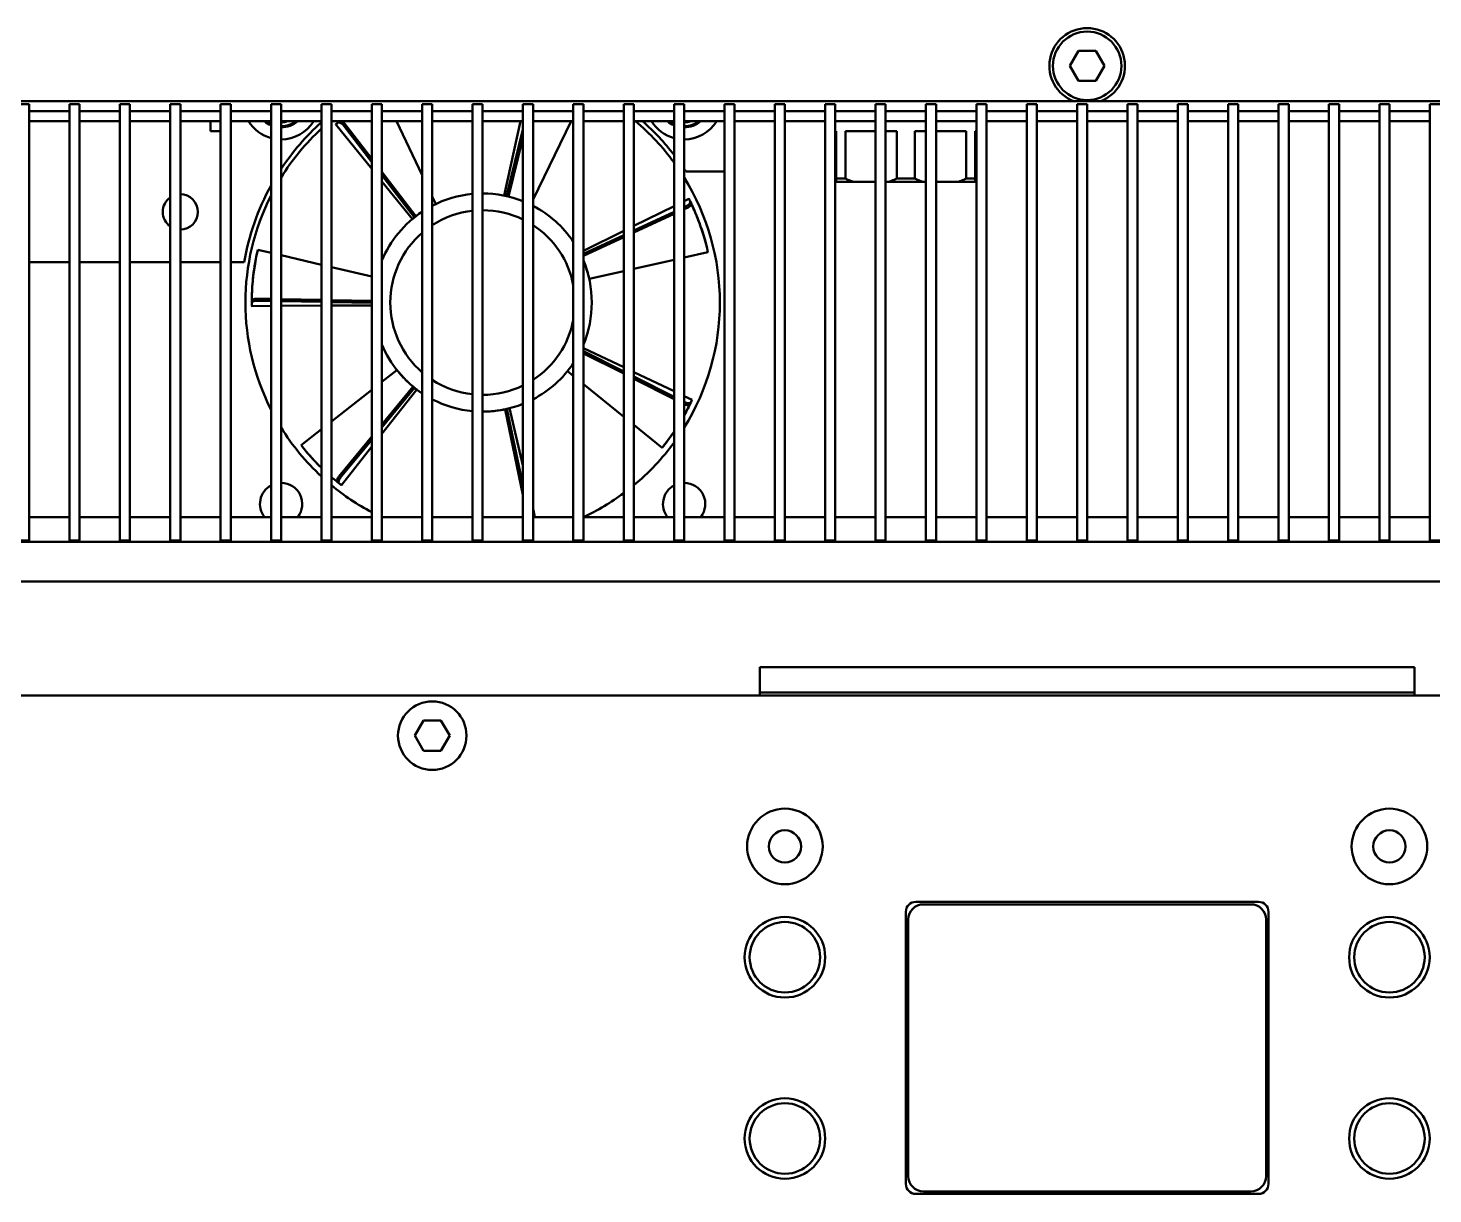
# Model space of a CAD drawing. Header units: millimetres. Extents: x 100 to 5488, y 100 to 4218.
# Drawn here: x 1976.5 to 2115.9, y 2111.2 to 2227 of the extents above; entities that cross this region are included whole.
import ezdxf

# ---------------------------------------------------------------- set-up
doc = ezdxf.new("R2010")
doc.units = ezdxf.units.MM
doc.header["$LTSCALE"] = 20
doc.layers.add('Visible (ANSI)', color=7, linetype='Continuous', lineweight=50)

msp = doc.modelspace()

# ---------------------------------------------------------------- linework, layer by layer
at = {"layer": 'Visible (ANSI)'}
for p, q in [((2080.747, 2224.741), (2079.881, 2223.241)), ((2080.747, 2224.741), (2082.479, 2224.741)), ((2083.345, 2223.241), (2082.479, 2224.741)), ((2079.881, 2223.241), (2080.747, 2221.741)), ((2082.479, 2221.741), (2083.345, 2223.241)), ((2082.479, 2221.741), (2080.747, 2221.741)), ((1917.959, 2219.741), (2080.266, 2219.741)), ((2080.28, 2219.741), (2082.946, 2219.741)), ((2082.959, 2219.741), (2245.266, 2219.741)), ((1975.613, 2219.441), (1976.613, 2219.441)), ((1976.613, 2219.441), (1976.613, 2219.206)), ((1976.613, 2181.713), (1976.613, 2219.206)), ((1976.613, 2218.741), (1980.613, 2218.741)), ((1980.613, 2219.206), (1980.613, 2219.441)), ((1980.613, 2219.441), (1981.613, 2219.441)), ((1980.613, 2219.206), (1980.613, 2181.713)), ((1981.613, 2219.441), (1981.613, 2219.206)), ((1981.613, 2181.713), (1981.613, 2219.206)), ((1981.613, 2218.741), (1985.613, 2218.741)), ((1985.613, 2219.206), (1985.613, 2219.441)), ((1985.613, 2219.441), (1986.613, 2219.441)), ((1985.613, 2219.206), (1985.613, 2181.713)), ((1986.613, 2219.441), (1986.613, 2219.206)), ((1986.613, 2181.713), (1986.613, 2219.206)), ((1986.613, 2218.741), (1990.613, 2218.741)), ((1990.613, 2219.206), (1990.613, 2219.441)), ((1990.613, 2219.441), (1991.613, 2219.441)), ((1990.613, 2219.206), (1990.613, 2181.713)), ((1991.613, 2219.441), (1991.613, 2219.206)), ((1991.613, 2181.713), (1991.613, 2219.206)), ((1991.613, 2218.741), (1995.613, 2218.741)), ((1995.613, 2219.206), (1995.613, 2219.441)), ((1995.613, 2219.441), (1996.613, 2219.441)), ((1995.613, 2219.206), (1995.613, 2181.713)), ((1996.613, 2219.441), (1996.613, 2219.206)), ((1996.613, 2181.713), (1996.613, 2219.206)), ((1996.613, 2218.741), (2000.613, 2218.741)), ((2000.613, 2219.206), (2000.613, 2219.441)), ((2000.613, 2219.441), (2001.613, 2219.441)), ((2000.613, 2219.206), (2000.613, 2181.713)), ((2001.613, 2219.441), (2001.613, 2219.206)), ((2001.613, 2181.713), (2001.613, 2219.206)), ((2001.613, 2218.741), (2005.613, 2218.741)), ((2005.613, 2219.206), (2005.613, 2219.441)), ((2005.613, 2219.441), (2006.613, 2219.441)), ((2005.613, 2219.206), (2005.613, 2181.713)), ((2006.613, 2219.441), (2006.613, 2219.206)), ((2006.613, 2181.713), (2006.613, 2219.206)), ((2006.613, 2218.741), (2010.613, 2218.741)), ((2010.613, 2219.206), (2010.613, 2219.441)), ((2010.613, 2219.441), (2011.613, 2219.441)), ((2010.613, 2219.206), (2010.613, 2181.713)), ((2011.613, 2219.441), (2011.613, 2219.206)), ((2011.613, 2181.713), (2011.613, 2219.206)), ((2011.613, 2218.741), (2015.613, 2218.741)), ((2015.613, 2219.206), (2015.613, 2219.441)), ((2015.613, 2219.441), (2016.613, 2219.441)), ((2015.613, 2219.206), (2015.613, 2181.713)), ((2016.613, 2219.441), (2016.613, 2219.206)), ((2016.613, 2181.713), (2016.613, 2219.206)), ((2016.613, 2218.741), (2020.613, 2218.741)), ((2020.613, 2219.206), (2020.613, 2219.441)), ((2020.613, 2219.441), (2021.613, 2219.441)), ((2020.613, 2219.206), (2020.613, 2181.713)), ((2021.613, 2219.441), (2021.613, 2219.206)), ((2021.613, 2181.713), (2021.613, 2219.206)), ((2021.613, 2218.741), (2025.613, 2218.741)), ((2025.613, 2219.206), (2025.613, 2219.441)), ((2025.613, 2219.441), (2026.613, 2219.441)), ((2025.613, 2219.206), (2025.613, 2181.713)), ((2026.613, 2219.441), (2026.613, 2219.206)), ((2026.613, 2181.713), (2026.613, 2219.206)), ((2026.613, 2218.741), (2030.613, 2218.741)), ((2030.613, 2219.206), (2030.613, 2219.441)), ((2030.613, 2219.441), (2031.613, 2219.441)), ((2030.613, 2219.206), (2030.613, 2181.713)), ((2031.613, 2219.441), (2031.613, 2219.206)), ((2031.613, 2181.713), (2031.613, 2219.206)), ((2031.613, 2218.741), (2035.613, 2218.741)), ((2035.613, 2219.206), (2035.613, 2219.441)), ((2035.613, 2219.441), (2036.613, 2219.441)), ((2035.613, 2219.206), (2035.613, 2181.713)), ((2036.613, 2219.441), (2036.613, 2219.206)), ((2036.613, 2181.713), (2036.613, 2219.206)), ((2036.613, 2218.741), (2040.613, 2218.741)), ((2040.613, 2219.206), (2040.613, 2219.441)), ((2040.613, 2219.441), (2041.613, 2219.441)), ((2040.613, 2219.206), (2040.613, 2181.713)), ((2041.613, 2219.441), (2041.613, 2219.206)), ((2041.613, 2181.713), (2041.613, 2219.206)), ((2041.613, 2218.741), (2045.613, 2218.741)), ((2045.613, 2219.206), (2045.613, 2219.441)), ((2045.613, 2219.441), (2046.613, 2219.441)), ((2045.613, 2219.206), (2045.613, 2181.713)), ((2046.613, 2219.441), (2046.613, 2219.206)), ((2046.613, 2181.713), (2046.613, 2219.206)), ((2046.613, 2218.741), (2050.613, 2218.741)), ((2050.613, 2219.206), (2050.613, 2219.441)), ((2050.613, 2219.441), (2051.613, 2219.441)), ((2050.613, 2219.206), (2050.613, 2181.713)), ((2051.613, 2219.441), (2051.613, 2219.206)), ((2051.613, 2181.713), (2051.613, 2219.206)), ((2051.613, 2218.741), (2055.613, 2218.741)), ((2055.613, 2219.206), (2055.613, 2219.441)), ((2055.613, 2219.441), (2056.613, 2219.441)), ((2055.613, 2219.206), (2055.613, 2181.713)), ((2056.613, 2219.441), (2056.613, 2219.206)), ((2056.613, 2181.713), (2056.613, 2219.206)), ((2056.613, 2218.741), (2060.613, 2218.741)), ((2060.613, 2219.206), (2060.613, 2219.441)), ((2060.613, 2219.441), (2061.613, 2219.441)), ((2060.613, 2219.206), (2060.613, 2181.713)), ((2061.613, 2219.441), (2061.613, 2219.206)), ((2061.613, 2181.713), (2061.613, 2219.206)), ((2061.613, 2218.741), (2065.613, 2218.741)), ((2065.613, 2219.206), (2065.613, 2219.441)), ((2065.613, 2219.441), (2066.613, 2219.441)), ((2065.613, 2219.206), (2065.613, 2181.713)), ((2066.613, 2219.441), (2066.613, 2219.206)), ((2066.613, 2181.713), (2066.613, 2219.206)), ((2066.613, 2218.741), (2070.613, 2218.741)), ((2070.613, 2219.206), (2070.613, 2219.441)), ((2070.613, 2219.441), (2071.613, 2219.441)), ((2070.613, 2219.206), (2070.613, 2181.713)), ((2071.613, 2219.441), (2071.613, 2219.206)), ((2071.613, 2181.713), (2071.613, 2219.206)), ((2071.613, 2218.741), (2075.613, 2218.741)), ((2075.613, 2219.206), (2075.613, 2219.441)), ((2075.613, 2219.441), (2076.613, 2219.441)), ((2075.613, 2219.206), (2075.613, 2181.713)), ((2076.613, 2219.441), (2076.613, 2219.206)), ((2076.613, 2181.713), (2076.613, 2219.206)), ((2076.613, 2218.741), (2080.613, 2218.741)), ((2080.613, 2219.206), (2080.613, 2219.441)), ((2080.613, 2219.441), (2081.613, 2219.441)), ((2080.613, 2219.206), (2080.613, 2181.713)), ((2081.613, 2219.441), (2081.613, 2219.206)), ((2081.613, 2181.713), (2081.613, 2219.206)), ((2081.613, 2218.741), (2085.613, 2218.741)), ((2085.613, 2219.206), (2085.613, 2219.441)), ((2085.613, 2219.441), (2086.613, 2219.441)), ((2085.613, 2219.206), (2085.613, 2181.713)), ((2086.613, 2219.441), (2086.613, 2219.206)), ((2086.613, 2181.713), (2086.613, 2219.206)), ((2086.613, 2218.741), (2090.613, 2218.741)), ((2090.613, 2219.206), (2090.613, 2219.441)), ((2090.613, 2219.441), (2091.613, 2219.441)), ((2090.613, 2219.206), (2090.613, 2181.713)), ((2091.613, 2219.441), (2091.613, 2219.206)), ((2091.613, 2181.713), (2091.613, 2219.206)), ((2091.613, 2218.741), (2095.613, 2218.741)), ((2095.613, 2219.206), (2095.613, 2219.441)), ((2095.613, 2219.441), (2096.613, 2219.441)), ((2095.613, 2219.206), (2095.613, 2181.713)), ((2096.613, 2219.441), (2096.613, 2219.206)), ((2096.613, 2181.713), (2096.613, 2219.206)), ((2096.613, 2218.741), (2100.613, 2218.741)), ((2100.613, 2219.206), (2100.613, 2219.441)), ((2100.613, 2219.441), (2101.613, 2219.441)), ((2100.613, 2219.206), (2100.613, 2181.713)), ((2101.613, 2219.441), (2101.613, 2219.206)), ((2101.613, 2181.713), (2101.613, 2219.206)), ((2101.613, 2218.741), (2105.613, 2218.741)), ((2105.613, 2219.206), (2105.613, 2219.441)), ((2105.613, 2219.441), (2106.613, 2219.441)), ((2105.613, 2219.206), (2105.613, 2181.713)), ((2106.613, 2219.441), (2106.613, 2219.206)), ((2106.613, 2181.713), (2106.613, 2219.206)), ((2106.613, 2218.741), (2110.613, 2218.741)), ((2110.613, 2219.206), (2110.613, 2219.441)), ((2110.613, 2219.441), (2111.613, 2219.441)), ((2110.613, 2219.206), (2110.613, 2181.713)), ((2111.613, 2219.441), (2111.613, 2219.206)), ((2111.613, 2181.713), (2111.613, 2219.206)), ((2111.613, 2218.741), (2115.613, 2218.741)), ((2115.613, 2219.206), (2115.613, 2219.441)), ((2115.613, 2219.441), (2116.613, 2219.441)), ((2115.613, 2219.206), (2115.613, 2181.713)), ((1980.613, 2217.741), (1976.613, 2217.741)), ((1985.613, 2217.741), (1981.613, 2217.741)), ((1990.613, 2217.741), (1986.613, 2217.741)), ((1995.613, 2217.741), (1991.613, 2217.741)), ((1994.613, 2217.741), (1994.613, 2217.241)), ((1994.613, 2216.741), (1994.613, 2217.241)), ((2000.613, 2217.741), (1996.613, 2217.741)), ((2005.613, 2217.741), (2001.613, 2217.741)), ((2010.613, 2217.741), (2006.613, 2217.741)), ((2010.613, 2213.011), (2007.04, 2217.429)), ((2007.412, 2217.727), (2007.263, 2217.61)), ((2007.767, 2217.369), (2010.613, 2213.678)), ((2010.613, 2214.004), (2007.923, 2217.491)), ((2015.613, 2217.741), (2011.613, 2217.741)), ((2013.07, 2217.741), (2015.613, 2212.383)), ((2020.613, 2217.741), (2016.613, 2217.741)), ((2025.613, 2217.741), (2021.613, 2217.741)), ((2023.742, 2210.363), (2025.369, 2217.741)), ((2025.613, 2216.911), (2023.996, 2210.309)), ((2030.613, 2217.741), (2026.613, 2217.741)), ((2030.396, 2217.741), (2026.613, 2209.987)), ((2035.613, 2217.741), (2031.613, 2217.741)), ((2040.613, 2217.741), (2036.613, 2217.741)), ((2045.613, 2217.741), (2041.613, 2217.741)), ((2050.613, 2217.741), (2046.613, 2217.741)), ((2055.613, 2217.741), (2051.613, 2217.741)), ((2060.613, 2217.741), (2056.613, 2217.741)), ((2065.613, 2217.741), (2061.613, 2217.741)), ((2070.613, 2217.741), (2066.613, 2217.741)), ((2075.613, 2217.741), (2071.613, 2217.741)), ((2080.613, 2217.741), (2076.613, 2217.741)), ((2085.613, 2217.741), (2081.613, 2217.741)), ((2090.613, 2217.741), (2086.613, 2217.741)), ((2095.613, 2217.741), (2091.613, 2217.741)), ((2100.613, 2217.741), (2096.613, 2217.741)), ((2105.613, 2217.741), (2101.613, 2217.741)), ((2110.613, 2217.741), (2106.613, 2217.741)), ((2115.613, 2217.741), (2111.613, 2217.741)), ((1994.613, 2216.741), (1995.613, 2216.741)), ((2024.189, 2210.263), (2025.613, 2216.075)), ((2056.713, 2216.741), (2056.613, 2216.741)), ((2056.713, 2212.041), (2056.713, 2216.741)), ((2057.617, 2216.741), (2057.617, 2212.041)), ((2060.613, 2216.741), (2057.617, 2216.741)), ((2062.708, 2216.741), (2061.613, 2216.741)), ((2062.708, 2212.041), (2062.708, 2216.741)), ((2064.517, 2216.741), (2064.517, 2212.041)), ((2065.613, 2216.741), (2064.517, 2216.741)), ((2069.608, 2216.741), (2066.613, 2216.741)), ((2069.608, 2212.041), (2069.608, 2216.741)), ((2070.513, 2216.741), (2070.513, 2212.041)), ((2070.613, 2216.741), (2070.513, 2216.741)), ((2014.997, 2208.319), (2011.613, 2212.707)), ((2041.787, 2212.741), (2045.613, 2212.741)), ((2011.613, 2212.381), (2014.839, 2208.198)), ((2014.639, 2208.033), (2011.613, 2211.775)), ((2056.713, 2212.041), (2056.713, 2211.741)), ((2057.617, 2212.041), (2056.713, 2212.041)), ((2058.382, 2211.741), (2056.713, 2211.741)), ((2058.382, 2211.741), (2060.613, 2211.741)), ((2061.613, 2211.741), (2061.944, 2211.741)), ((2065.282, 2211.741), (2061.944, 2211.741)), ((2064.517, 2212.041), (2062.708, 2212.041)), ((2065.282, 2211.741), (2065.613, 2211.741)), ((2066.613, 2211.741), (2068.844, 2211.741)), ((2070.513, 2211.741), (2068.844, 2211.741)), ((2070.513, 2212.041), (2069.608, 2212.041)), ((2016.613, 2210.276), (2016.968, 2209.528)), ((2041.613, 2209.798), (2042.09, 2210.032)), ((2036.613, 2207.342), (2040.613, 2209.307)), ((2040.613, 2208.755), (2036.613, 2206.904)), ((2036.613, 2206.684), (2040.613, 2208.536)), ((2041.87, 2209.337), (2041.613, 2209.218)), ((2041.613, 2208.999), (2041.955, 2209.157)), ((2042.298, 2209.604), (2042.217, 2209.775)), ((2014.839, 2208.198), (2014.997, 2208.319)), ((2031.613, 2204.885), (2035.613, 2206.85)), ((2035.613, 2206.441), (2031.613, 2204.589)), ((2031.613, 2204.37), (2035.613, 2206.221)), ((1999.266, 2204.824), (1999.303, 2204.978)), ((1999.303, 2204.978), (2000.613, 2204.671)), ((2001.613, 2204.436), (2005.613, 2203.497)), ((2043.978, 2204.735), (2041.613, 2204.207)), ((2043.944, 2204.89), (2043.978, 2204.735)), ((1976.613, 2203.741), (1980.613, 2203.741)), ((1981.613, 2203.741), (1985.613, 2203.741)), ((1986.613, 2203.741), (1990.613, 2203.741)), ((1991.613, 2203.741), (1995.613, 2203.741)), ((1996.613, 2203.741), (1997.948, 2203.741)), ((2006.613, 2203.262), (2010.613, 2202.323)), ((2040.613, 2203.984), (2036.613, 2203.09)), ((2035.613, 2202.867), (2032.186, 2202.102)), ((1998.696, 2199.864), (1998.695, 2199.674)), ((2000.613, 2199.399), (1998.698, 2199.387)), ((1999.198, 2199.917), (2000.613, 2199.894)), ((2000.613, 2200.093), (1999.2, 2200.116)), ((2005.613, 2200.009), (2001.613, 2200.076)), ((2001.613, 2199.877), (2005.613, 2199.81)), ((2005.613, 2199.431), (2001.613, 2199.406)), ((2010.613, 2199.925), (2006.613, 2199.992)), ((2006.613, 2199.793), (2010.613, 2199.726)), ((2010.613, 2199.463), (2006.613, 2199.437)), ((2031.613, 2195.215), (2035.613, 2193.313)), ((2035.613, 2192.904), (2031.613, 2194.921)), ((2031.613, 2194.698), (2035.613, 2192.681)), ((2011.613, 2191.875), (2013.098, 2193.043)), ((2030.613, 2192.45), (2030.03, 2192.921)), ((2036.613, 2192.837), (2040.613, 2190.934)), ((2040.613, 2190.383), (2036.613, 2192.4)), ((2036.613, 2192.177), (2040.613, 2190.16)), ((2006.613, 2187.942), (2010.613, 2191.088)), ((2014.713, 2191.389), (2011.613, 2187.636)), ((2011.613, 2187.323), (2014.866, 2191.262)), ((2015.071, 2191.103), (2011.613, 2186.713)), ((2014.866, 2191.262), (2014.713, 2191.389)), ((2035.613, 2188.399), (2031.613, 2191.639)), ((2041.613, 2190.459), (2042.397, 2190.086)), ((2024.03, 2189.179), (2023.835, 2189.138)), ((2023.835, 2189.138), (2025.613, 2180.66)), ((2025.613, 2181.63), (2024.03, 2189.179)), ((2024.282, 2189.239), (2025.613, 2183.551)), ((2041.716, 2189.826), (2041.613, 2189.878)), ((2041.613, 2189.656), (2041.628, 2189.648)), ((2042.191, 2189.656), (2042.275, 2189.826)), ((2003.601, 2185.573), (2005.613, 2187.155)), ((2010.613, 2186.425), (2007.336, 2182.459)), ((2039.419, 2185.315), (2036.613, 2187.589)), ((2003.698, 2185.448), (2003.601, 2185.573)), ((2007.49, 2182.333), (2010.613, 2186.113)), ((2010.613, 2185.444), (2007.593, 2181.612)), ((2039.519, 2185.438), (2039.419, 2185.315)), ((1976.613, 2181.713), (1976.613, 2176.137)), ((1980.613, 2176.137), (1980.613, 2181.713)), ((1981.613, 2181.713), (1981.613, 2176.137)), ((1985.613, 2176.137), (1985.613, 2181.713)), ((1986.613, 2181.713), (1986.613, 2176.137)), ((1990.613, 2176.137), (1990.613, 2181.713)), ((1991.613, 2181.713), (1991.613, 2176.137)), ((1995.613, 2176.137), (1995.613, 2181.713)), ((1996.613, 2181.713), (1996.613, 2176.137)), ((2000.613, 2176.137), (2000.613, 2181.713)), ((2001.613, 2181.713), (2001.613, 2176.137)), ((2005.613, 2176.137), (2005.613, 2181.713)), ((2006.613, 2181.713), (2006.613, 2176.137)), ((2007.219, 2181.908), (2007.367, 2181.789)), ((2010.613, 2176.137), (2010.613, 2181.713)), ((2011.613, 2181.713), (2011.613, 2176.137)), ((2015.613, 2176.137), (2015.613, 2181.713)), ((2016.613, 2181.713), (2016.613, 2176.137)), ((2020.613, 2176.137), (2020.613, 2181.713)), ((2021.613, 2181.713), (2021.613, 2176.137)), ((2025.613, 2176.137), (2025.613, 2181.713)), ((2026.613, 2181.713), (2026.613, 2176.137)), ((2030.613, 2176.137), (2030.613, 2181.713)), ((2031.613, 2181.713), (2031.613, 2176.137)), ((2035.613, 2176.137), (2035.613, 2181.713)), ((2036.613, 2181.713), (2036.613, 2176.137)), ((2040.613, 2176.137), (2040.613, 2181.713)), ((2041.613, 2181.713), (2041.613, 2176.137)), ((2045.613, 2176.137), (2045.613, 2181.713)), ((2046.613, 2181.713), (2046.613, 2176.137)), ((2050.613, 2176.137), (2050.613, 2181.713)), ((2051.613, 2181.713), (2051.613, 2176.137)), ((2055.613, 2176.137), (2055.613, 2181.713)), ((2056.613, 2181.713), (2056.613, 2176.137)), ((2060.613, 2176.137), (2060.613, 2181.713)), ((2061.613, 2181.713), (2061.613, 2176.137)), ((2065.613, 2176.137), (2065.613, 2181.713)), ((2066.613, 2181.713), (2066.613, 2176.137)), ((2070.613, 2176.137), (2070.613, 2181.713)), ((2071.613, 2181.713), (2071.613, 2176.137)), ((2075.613, 2176.137), (2075.613, 2181.713)), ((2076.613, 2181.713), (2076.613, 2176.137)), ((2080.613, 2176.137), (2080.613, 2181.713)), ((2081.613, 2181.713), (2081.613, 2176.137)), ((2085.613, 2176.137), (2085.613, 2181.713)), ((2086.613, 2181.713), (2086.613, 2176.137)), ((2090.613, 2176.137), (2090.613, 2181.713)), ((2091.613, 2181.713), (2091.613, 2176.137)), ((2095.613, 2176.137), (2095.613, 2181.713)), ((2096.613, 2181.713), (2096.613, 2176.137)), ((2100.613, 2176.137), (2100.613, 2181.713)), ((2101.613, 2181.713), (2101.613, 2176.137)), ((2105.613, 2176.137), (2105.613, 2181.713)), ((2106.613, 2181.713), (2106.613, 2176.137)), ((2110.613, 2176.137), (2110.613, 2181.713)), ((2111.613, 2181.713), (2111.613, 2176.137)), ((2115.613, 2176.137), (2115.613, 2181.713)), ((2026.613, 2179.275), (2026.809, 2178.435)), ((1980.613, 2178.435), (1976.613, 2178.435)), ((1985.613, 2178.435), (1981.613, 2178.435)), ((1990.613, 2178.435), (1986.613, 2178.435)), ((1995.613, 2178.435), (1991.613, 2178.435)), ((2000.613, 2178.435), (1996.613, 2178.435)), ((2005.613, 2178.435), (2001.613, 2178.435)), ((2010.613, 2178.435), (2006.613, 2178.435)), ((2015.613, 2178.435), (2011.613, 2178.435)), ((2020.613, 2178.435), (2016.613, 2178.435)), ((2025.613, 2178.435), (2021.613, 2178.435)), ((2030.613, 2178.435), (2026.613, 2178.435)), ((2035.613, 2178.435), (2031.613, 2178.435)), ((2040.613, 2178.435), (2036.613, 2178.435)), ((2045.613, 2178.435), (2041.613, 2178.435)), ((2050.613, 2178.435), (2046.613, 2178.435)), ((2055.613, 2178.435), (2051.613, 2178.435)), ((2060.613, 2178.435), (2056.613, 2178.435)), ((2065.613, 2178.435), (2061.613, 2178.435)), ((2070.613, 2178.435), (2066.613, 2178.435)), ((2075.613, 2178.435), (2071.613, 2178.435)), ((2080.613, 2178.435), (2076.613, 2178.435)), ((2085.613, 2178.435), (2081.613, 2178.435)), ((2090.613, 2178.435), (2086.613, 2178.435)), ((2095.613, 2178.435), (2091.613, 2178.435)), ((2100.613, 2178.435), (2096.613, 2178.435)), ((2105.613, 2178.435), (2101.613, 2178.435)), ((2110.613, 2178.435), (2106.613, 2178.435)), ((2115.613, 2178.435), (2111.613, 2178.435)), ((1605.913, 2175.99), (2557.313, 2175.99)), ((1975.613, 2176.131), (1976.613, 2176.131)), ((1976.613, 2176.137), (1976.613, 2176.131)), ((1980.613, 2176.131), (1980.613, 2176.137)), ((1980.613, 2176.131), (1981.613, 2176.131)), ((1981.613, 2176.137), (1981.613, 2176.131)), ((1985.613, 2176.131), (1985.613, 2176.137)), ((1985.613, 2176.131), (1986.613, 2176.131)), ((1986.613, 2176.137), (1986.613, 2176.131)), ((1990.613, 2176.131), (1990.613, 2176.137)), ((1990.613, 2176.131), (1991.613, 2176.131)), ((1991.613, 2176.137), (1991.613, 2176.131)), ((1995.613, 2176.131), (1995.613, 2176.137)), ((1995.613, 2176.131), (1996.613, 2176.131)), ((1996.613, 2176.137), (1996.613, 2176.131)), ((2000.613, 2176.131), (2000.613, 2176.137)), ((2000.613, 2176.131), (2001.613, 2176.131)), ((2001.613, 2176.137), (2001.613, 2176.131)), ((2005.613, 2176.131), (2005.613, 2176.137)), ((2005.613, 2176.131), (2006.613, 2176.131)), ((2006.613, 2176.137), (2006.613, 2176.131)), ((2010.613, 2176.131), (2010.613, 2176.137)), ((2010.613, 2176.131), (2011.613, 2176.131)), ((2011.613, 2176.137), (2011.613, 2176.131)), ((2015.613, 2176.131), (2015.613, 2176.137)), ((2015.613, 2176.131), (2016.613, 2176.131)), ((2016.613, 2176.137), (2016.613, 2176.131)), ((2020.613, 2176.131), (2020.613, 2176.137)), ((2020.613, 2176.131), (2021.613, 2176.131)), ((2021.613, 2176.137), (2021.613, 2176.131)), ((2025.613, 2176.131), (2025.613, 2176.137)), ((2025.613, 2176.131), (2026.613, 2176.131)), ((2026.613, 2176.137), (2026.613, 2176.131)), ((2030.613, 2176.131), (2030.613, 2176.137)), ((2030.613, 2176.131), (2031.613, 2176.131)), ((2031.613, 2176.137), (2031.613, 2176.131)), ((2035.613, 2176.131), (2035.613, 2176.137)), ((2035.613, 2176.131), (2036.613, 2176.131)), ((2036.613, 2176.137), (2036.613, 2176.131)), ((2040.613, 2176.131), (2040.613, 2176.137)), ((2040.613, 2176.131), (2041.613, 2176.131)), ((2041.613, 2176.137), (2041.613, 2176.131)), ((2045.613, 2176.131), (2045.613, 2176.137)), ((2045.613, 2176.131), (2046.613, 2176.131)), ((2046.613, 2176.137), (2046.613, 2176.131)), ((2050.613, 2176.131), (2050.613, 2176.137)), ((2050.613, 2176.131), (2051.613, 2176.131)), ((2051.613, 2176.137), (2051.613, 2176.131)), ((2055.613, 2176.131), (2055.613, 2176.137)), ((2055.613, 2176.131), (2056.613, 2176.131)), ((2056.613, 2176.137), (2056.613, 2176.131)), ((2060.613, 2176.131), (2060.613, 2176.137)), ((2060.613, 2176.131), (2061.613, 2176.131)), ((2061.613, 2176.137), (2061.613, 2176.131)), ((2065.613, 2176.131), (2065.613, 2176.137)), ((2065.613, 2176.131), (2066.613, 2176.131)), ((2066.613, 2176.137), (2066.613, 2176.131)), ((2070.613, 2176.131), (2070.613, 2176.137)), ((2070.613, 2176.131), (2071.613, 2176.131)), ((2071.613, 2176.137), (2071.613, 2176.131)), ((2075.613, 2176.131), (2075.613, 2176.137)), ((2075.613, 2176.131), (2076.613, 2176.131)), ((2076.613, 2176.137), (2076.613, 2176.131)), ((2080.613, 2176.131), (2080.613, 2176.137)), ((2080.613, 2176.131), (2081.613, 2176.131)), ((2081.613, 2176.137), (2081.613, 2176.131)), ((2085.613, 2176.131), (2085.613, 2176.137)), ((2085.613, 2176.131), (2086.613, 2176.131)), ((2086.613, 2176.137), (2086.613, 2176.131)), ((2090.613, 2176.131), (2090.613, 2176.137)), ((2090.613, 2176.131), (2091.613, 2176.131)), ((2091.613, 2176.137), (2091.613, 2176.131)), ((2095.613, 2176.131), (2095.613, 2176.137)), ((2095.613, 2176.131), (2096.613, 2176.131)), ((2096.613, 2176.137), (2096.613, 2176.131)), ((2100.613, 2176.131), (2100.613, 2176.137)), ((2100.613, 2176.131), (2101.613, 2176.131)), ((2101.613, 2176.137), (2101.613, 2176.131)), ((2105.613, 2176.131), (2105.613, 2176.137)), ((2105.613, 2176.131), (2106.613, 2176.131)), ((2106.613, 2176.137), (2106.613, 2176.131)), ((2110.613, 2176.131), (2110.613, 2176.137)), ((2110.613, 2176.131), (2111.613, 2176.131)), ((2111.613, 2176.137), (2111.613, 2176.131)), ((2115.613, 2176.131), (2115.613, 2176.137)), ((2115.613, 2176.131), (2116.613, 2176.131)), ((1605.613, 2172.041), (2557.613, 2172.041)), ((2049.113, 2163.525), (2052.113, 2163.525)), ((2049.113, 2161.025), (2049.113, 2163.525)), ((2052.113, 2163.525), (2111.113, 2163.525)), ((2111.113, 2163.525), (2114.113, 2163.525)), ((2114.113, 2163.525), (2114.113, 2161.025)), ((1919.409, 2160.741), (2243.817, 2160.741)), ((2049.113, 2160.741), (2049.113, 2161.025)), ((2052.113, 2161.025), (2049.113, 2161.025)), ((2052.113, 2161.025), (2111.113, 2161.025)), ((2114.113, 2161.025), (2111.113, 2161.025)), ((2114.113, 2161.025), (2114.113, 2160.741)), ((2015.747, 2158.241), (2014.881, 2156.741)), ((2015.747, 2158.241), (2017.479, 2158.241)), ((2018.345, 2156.741), (2017.479, 2158.241)), ((2014.881, 2156.741), (2015.747, 2155.241)), ((2017.479, 2155.241), (2018.345, 2156.741)), ((2017.479, 2155.241), (2015.747, 2155.241)), ((2098.613, 2140.241), (2064.613, 2140.241)), ((2063.613, 2139.241), (2063.613, 2112.241)), ((2065.363, 2139.991), (2097.863, 2139.991)), ((2099.613, 2112.241), (2099.613, 2139.241)), ((2063.863, 2112.991), (2063.863, 2138.491)), ((2099.363, 2138.491), (2099.363, 2112.991)), ((2064.613, 2111.241), (2098.613, 2111.241)), ((2097.863, 2111.491), (2065.363, 2111.491))]:
    msp.add_line(p, q, dxfattribs=at)
for centre, radius in [((2081.613, 2223.241), 3.4), ((2016.613, 2156.741), 3.4), ((2051.613, 2145.741), 3.75), ((2111.613, 2145.741), 3.75), ((2051.613, 2145.741), 1.6), ((2111.613, 2145.741), 1.6), ((2051.613, 2134.741), 4), ((2051.613, 2134.741), 3.5), ((2111.613, 2134.741), 4), ((2111.613, 2134.741), 3.5), ((2051.613, 2116.741), 4), ((2111.613, 2116.741), 4), ((2051.613, 2116.741), 3.5), ((2111.613, 2116.741), 3.5)]:
    msp.add_circle(centre, radius, dxfattribs=at)
for centre, radius, start, end in [((2081.613, 2223.241), 3.75, 291.03947, 248.96053), ((2081.613, 2223.241), 3.75, 248.96053, 249.16417), ((2081.613, 2223.241), 3.75, 290.83583, 291.03947), ((2001.613, 2219.741), 3.8, 211.75686, 254.74248), ((2001.613, 2219.741), 2.6, 230.28486, 247.38014), ((2001.613, 2219.741), 2.5, 233.1301, 246.42182), ((2001.613, 2219.741), 3.8, 270, 328.24314), ((2001.613, 2219.741), 2.6, 270, 309.71514), ((2001.613, 2219.741), 2.1, 270, 287.75279), ((2001.613, 2219.741), 2.5, 270, 306.8699), ((2021.613, 2199.741), 24, 131.81031, 146.44269), ((2021.613, 2199.741), 23.542, 132.81599, 148.16358), ((2021.613, 2199.741), 23.542, 36.18842, 49.87158), ((2021.613, 2199.741), 24, 37.65846, 48.59038), ((2041.613, 2219.741), 3.8, 211.75686, 254.74248), ((2041.613, 2219.741), 2.6, 230.28486, 247.38014), ((2041.613, 2219.741), 2.5, 233.1301, 246.42182), ((2041.613, 2219.741), 3.8, 270, 328.24314), ((2041.613, 2219.741), 2.6, 270, 309.71514), ((2041.613, 2219.741), 2.1, 270, 287.75279), ((2041.613, 2219.741), 2.5, 270, 306.8699), ((2021.613, 2199.741), 24, 32.79717, 33.55731), ((2021.613, 2199.741), 24, 151.04498, 170.40593), ((2021.613, 2199.741), 23.542, 328.16358, 31.83642), ((1991.613, 2208.741), 1.75, 124.8499, 235.1501), ((1991.613, 2208.741), 1.75, 270, 90), ((2021.613, 2199.741), 23.542, 153.13014, 206.86986), ((2021.613, 2199.741), 10.833, 95.29638, 117.48643), ((2021.613, 2199.741), 10.833, 68.33182, 90), ((2021.613, 2199.741), 10.833, 123.63128, 157.38014), ((2021.613, 2199.741), 9.167, 96.26291, 123.05573), ((2021.613, 2199.741), 9.167, 64.1279, 90), ((2021.613, 2199.741), 10.833, 33.82216, 62.51357), ((2021.613, 2199.741), 9.167, 10.9425, 56.94427), ((2021.613, 2199.741), 9.167, 130.88519, 229.11481), ((2021.613, 2199.741), 10.833, 337.38014, 22.61986), ((2021.613, 2199.741), 9.167, 303.05573, 349.0575), ((2021.613, 2199.741), 10.833, 202.61986, 236.36872), ((2021.613, 2199.741), 10.833, 297.48643, 326.17784), ((2021.613, 2199.741), 9.167, 236.94427, 263.73709), ((2021.613, 2199.741), 9.167, 270, 295.8721), ((2021.613, 2199.741), 10.833, 242.51357, 264.70362), ((2021.613, 2199.741), 10.833, 270, 291.66818), ((2021.613, 2199.741), 23.542, 211.83642, 227.18401), ((2021.613, 2199.741), 23.542, 309.58098, 323.81158), ((2001.613, 2179.741), 2.1, 118.43689, 218.43008), ((2001.613, 2179.741), 2.1, 321.56992, 90), ((2021.613, 2199.741), 23.542, 230.41902, 242.14363), ((2021.613, 2199.741), 23.542, 295.17634, 306.49055), ((2041.613, 2179.741), 2.1, 118.43689, 218.43008), ((2041.613, 2179.741), 2.1, 321.56992, 90), ((2064.613, 2139.241), 1, 90, 180), ((2098.613, 2139.241), 1, 0, 90), ((2065.363, 2138.491), 1.5, 90, 180), ((2097.863, 2138.491), 1.5, 0, 90), ((2065.363, 2112.991), 1.5, 180, 270), ((2097.863, 2112.991), 1.5, 270, 0), ((2064.613, 2112.241), 1, 180, 270), ((2098.613, 2112.241), 1, 270, 0)]:
    msp.add_arc(centre, radius, start, end, dxfattribs=at)
for points, knots in [([(2007.11, 2217.486), (2007.052, 2217.438), (2007.029, 2217.419), (2007.061, 2217.446), (2007.113, 2217.49), (2007.262, 2217.609)], [-0.27947461, -0.27947461, -0.27947461, -0.27947461, -0.13305383, -0.13305383, -0.00000154, -0.00000154, -0.00000154, -0.00000154]), ([(2007.262, 2217.609), (2007.274, 2217.619), (2007.289, 2217.626), (2007.323, 2217.634), (2007.342, 2217.636), (2007.401, 2217.631), (2007.444, 2217.62), (2007.532, 2217.579), (2007.577, 2217.551), (2007.649, 2217.495), (2007.676, 2217.47), (2007.724, 2217.42), (2007.746, 2217.395), (2007.767, 2217.369)], [0.000001539, 0.000001539, 0.000001539, 0.000001539, 0.010593105, 0.010593105, 0.021530915, 0.021530915, 0.040330241, 0.040330241, 0.058556909, 0.058556909, 0.069740001, 0.069740001, 0.079788015, 0.079788015, 0.079788015, 0.079788015]), ([(2007.923, 2217.491), (2007.903, 2217.518), (2007.881, 2217.543), (2007.832, 2217.593), (2007.805, 2217.617), (2007.734, 2217.674), (2007.688, 2217.702), (2007.628, 2217.729), (2007.611, 2217.736), (2007.595, 2217.741)], [0.000001469, 0.000001469, 0.000001469, 0.000001469, 0.010031174, 0.010031174, 0.021271968, 0.021271968, 0.03938507, 0.03938507, 0.046540178, 0.046540178, 0.046540178, 0.046540178]), ([(2058.382, 2211.741), (2058.292, 2211.77), (2058.205, 2211.801), (2058.119, 2211.833), (2058.032, 2211.865), (2057.948, 2211.899), (2057.864, 2211.934), (2057.781, 2211.968), (2057.698, 2212.004), (2057.617, 2212.041)], [0, 0, 0, 0, 0.3333333, 0.3333333, 0.3333333, 0.6666667, 0.6666667, 0.6666667, 1, 1, 1, 1]), ([(2065.282, 2211.741), (2065.192, 2211.77), (2065.105, 2211.801), (2065.019, 2211.833), (2064.932, 2211.865), (2064.848, 2211.899), (2064.764, 2211.934), (2064.681, 2211.968), (2064.598, 2212.004), (2064.517, 2212.041)], [0, 0, 0, 0, 0.3333333, 0.3333333, 0.3333333, 0.6666667, 0.6666667, 0.6666667, 1, 1, 1, 1]), ([(2070.513, 2211.741), (2070.513, 2211.77), (2070.513, 2211.801), (2070.513, 2211.833), (2070.513, 2211.865), (2070.513, 2211.899), (2070.513, 2211.934), (2070.513, 2211.968), (2070.513, 2212.004), (2070.513, 2212.041)], [0, 0, 0, 0, 0.3333333, 0.3333333, 0.3333333, 0.6666667, 0.6666667, 0.6666667, 1, 1, 1, 1]), ([(2042.13, 2209.952), (2042.097, 2210.018), (2042.083, 2210.045), (2042.101, 2210.009), (2042.132, 2209.948), (2042.216, 2209.776)], [-0.27858662, -0.27858662, -0.27858662, -0.27858662, -0.13379883, -0.13379883, -0.00000154, -0.00000154, -0.00000154, -0.00000154]), ([(2015.613, 2208.761), (2015.304, 2208.556), (2015.108, 2208.405), (2014.893, 2208.239), (2014.801, 2208.165), (2014.801, 2208.164), (2014.801, 2208.164), (2014.801, 2208.164)], [-0.87773372, -0.87773372, -0.87773372, -0.87773372, -0.48891565, -0.48891565, -0.19928105, -0.19928105, -0.19783467, -0.19783467, -0.19783467, -0.19783467]), ([(2042.216, 2209.776), (2042.223, 2209.762), (2042.227, 2209.746), (2042.227, 2209.711), (2042.224, 2209.692), (2042.207, 2209.635), (2042.186, 2209.597), (2042.127, 2209.519), (2042.09, 2209.481), (2042.019, 2209.424), (2041.989, 2209.403), (2041.93, 2209.367), (2041.9, 2209.351), (2041.87, 2209.337)], [0.000001539, 0.000001539, 0.000001539, 0.000001539, 0.010595204, 0.010595204, 0.021535289, 0.021535289, 0.040334441, 0.040334441, 0.058560095, 0.058560095, 0.069741356, 0.069741356, 0.079788008, 0.079788008, 0.079788008, 0.079788008]), ([(2041.955, 2209.157), (2041.985, 2209.171), (2042.015, 2209.187), (2042.074, 2209.223), (2042.104, 2209.244), (2042.175, 2209.302), (2042.212, 2209.34), (2042.271, 2209.417), (2042.291, 2209.456), (2042.309, 2209.513), (2042.312, 2209.533), (2042.311, 2209.568), (2042.308, 2209.584), (2042.301, 2209.598)], [0.000001469, 0.000001469, 0.000001469, 0.000001469, 0.010031174, 0.010031174, 0.021271968, 0.021271968, 0.039385071, 0.039385071, 0.058101546, 0.058101546, 0.069091376, 0.069091376, 0.079687876, 0.079687876, 0.079687876, 0.079687876]), ([(2043.944, 2204.89), (2043.697, 2205.963), (2043.414, 2206.846), (2042.935, 2208.167), (2042.679, 2208.779), (2042.352, 2209.495), (2042.275, 2209.657), (2042.222, 2209.765)], [-0.84200199, -0.84200199, -0.84200199, -0.84200199, -0.63531392, -0.63531392, -0.46010232, -0.46010232, -0.36434731, -0.36434731, -0.36434731, -0.36434731]), ([(2043.978, 2204.735), (2043.741, 2205.799), (2043.468, 2206.674), (2043.006, 2207.982), (2042.758, 2208.59), (2042.435, 2209.316), (2042.356, 2209.484), (2042.304, 2209.594)], [0.000001, 0.000001, 0.000001, 0.000001, 0.37370823, 0.37370823, 0.68960986, 0.68960986, 0.87081453, 0.87081453, 0.87081453, 0.87081453]), ([(2014.639, 2208.033), (2014.639, 2208.033), (2014.639, 2208.033), (2014.639, 2208.033), (2014.677, 2208.068), (2014.839, 2208.198)], [0.67502665, 0.67502665, 0.67502665, 0.67502665, 0.67513336, 0.67513336, 0.78520821, 0.78520821, 0.78520821, 0.78520821]), ([(2014.813, 2208.175), (2014.813, 2208.175), (2014.813, 2208.175), (2014.813, 2208.175), (2014.813, 2208.175), (2014.813, 2208.174), (2014.813, 2208.174), (2014.813, 2208.174), (2014.813, 2208.174), (2014.813, 2208.174), (2014.812, 2208.174), (2014.811, 2208.173), (2014.81, 2208.172), (2014.803, 2208.166), (2014.797, 2208.162), (2014.784, 2208.151), (2014.776, 2208.144), (2014.761, 2208.132), (2014.755, 2208.128), (2014.742, 2208.117), (2014.735, 2208.111), (2014.718, 2208.098), (2014.709, 2208.09), (2014.681, 2208.067), (2014.66, 2208.05), (2014.639, 2208.033)], [0, 0, 0, 0, 0.00001274, 0.00001274, 0.000038219, 0.000038219, 0.000089177, 0.000089177, 0.000293011, 0.000293011, 0.000595768, 0.000595768, 0.00221051, 0.00221051, 0.010822275, 0.010822275, 0.022322319, 0.022322319, 0.027983577, 0.027983577, 0.032796646, 0.032796646, 0.0371358, 0.0371358, 0.045352847, 0.045352847, 0.045352847, 0.045352847]), ([(2015.051, 2208.361), (2015.016, 2208.334), (2014.984, 2208.309), (2014.915, 2208.256), (2014.885, 2208.232), (2014.824, 2208.183), (2014.8, 2208.164), (2014.8, 2208.164)], [0, 0, 0, 0, 0.03967391, 0.03967391, 0.0999139, 0.0999139, 0.14974389, 0.14974389, 0.14974389, 0.14974389]), ([(2014.997, 2208.319), (2014.949, 2208.282), (2014.912, 2208.254), (2014.883, 2208.231), (2014.88, 2208.228), (2014.878, 2208.226), (2014.877, 2208.226), (2014.877, 2208.226), (2014.877, 2208.226), (2014.877, 2208.226), (2014.877, 2208.226), (2014.877, 2208.226)], [0, 0, 0, 0, 0.054511017, 0.054511017, 0.061053324, 0.061053324, 0.061206654, 0.061206654, 0.061249105, 0.061249105, 0.06127033, 0.06127033, 0.06127033, 0.06127033]), ([(1999.266, 2204.824), (1999.024, 2203.759), (1998.895, 2202.849), (1998.751, 2201.46), (1998.714, 2200.8), (1998.695, 2199.999), (1998.694, 2199.811), (1998.695, 2199.686)], [-0.87486875, -0.87486875, -0.87486875, -0.87486875, -0.65677022, -0.65677022, -0.47108116, -0.47108116, -0.3651362, -0.3651362, -0.3651362, -0.3651362]), ([(1999.303, 2204.978), (1998.848, 2203.042), (1998.739, 2201.433), (1998.698, 2200.19), (1998.696, 2200), (1998.696, 2199.875)], [0.000001, 0.000001, 0.000001, 0.000001, 0.68177763, 0.68177763, 0.90247573, 0.90247573, 0.90247573, 0.90247573]), ([(2032.186, 2202.102), (2032.067, 2202.631), (2031.916, 2203.113), (2031.712, 2203.664), (2031.66, 2203.795), (2031.613, 2203.907)], [-1.33223013, -1.33223013, -1.33223013, -1.33223013, -0.90911798, -0.90911798, -0.74582109, -0.74582109, -0.74582109, -0.74582109]), ([(1998.695, 2199.673), (1998.695, 2199.689), (1998.699, 2199.704), (1998.713, 2199.736), (1998.725, 2199.752), (1998.765, 2199.796), (1998.8, 2199.822), (1998.887, 2199.866), (1998.937, 2199.884), (1999.026, 2199.904), (1999.062, 2199.91), (1999.131, 2199.917), (1999.164, 2199.918), (1999.198, 2199.917)], [0.000001539, 0.000001539, 0.000001539, 0.000001539, 0.010593457, 0.010593457, 0.021531649, 0.021531649, 0.040330946, 0.040330946, 0.058557444, 0.058557444, 0.069740229, 0.069740229, 0.079788014, 0.079788014, 0.079788014, 0.079788014]), ([(1998.697, 2199.477), (1998.697, 2199.404), (1998.698, 2199.374), (1998.697, 2199.412), (1998.696, 2199.48), (1998.695, 2199.673)], [-0.2771581, -0.2771581, -0.2771581, -0.2771581, -0.13495209, -0.13495209, -0.00000154, -0.00000154, -0.00000154, -0.00000154]), ([(1999.2, 2200.116), (1999.166, 2200.117), (1999.133, 2200.116), (1999.063, 2200.109), (1999.028, 2200.103), (1998.939, 2200.082), (1998.889, 2200.064), (1998.802, 2200.02), (1998.767, 2199.994), (1998.726, 2199.95), (1998.715, 2199.934), (1998.7, 2199.901), (1998.696, 2199.886), (1998.696, 2199.87)], [0.000001469, 0.000001469, 0.000001469, 0.000001469, 0.010032076, 0.010032076, 0.021274106, 0.021274106, 0.039387947, 0.039387947, 0.058104549, 0.058104549, 0.069092812, 0.069092812, 0.07968788, 0.07968788, 0.07968788, 0.07968788]), ([(2013.098, 2193.043), (2013.433, 2192.617), (2013.777, 2192.247), (2014.384, 2191.661), (2014.595, 2191.486), (2014.814, 2191.305), (2014.907, 2191.232), (2014.908, 2191.232), (2014.908, 2191.232), (2014.908, 2191.232)], [-1.3297675, -1.3297675, -1.3297675, -1.3297675, -0.907783, -0.907783, -0.4888844, -0.4888844, -0.1992884, -0.1992884, -0.1978181, -0.1978181, -0.1978181, -0.1978181]), ([(2014.66, 2191.433), (2014.695, 2191.404), (2014.726, 2191.378), (2014.793, 2191.323), (2014.823, 2191.299), (2014.884, 2191.25), (2014.908, 2191.231), (2014.908, 2191.231)], [0, 0, 0, 0, 0.03967391, 0.03967391, 0.0999139, 0.0999139, 0.14974389, 0.14974389, 0.14974389, 0.14974389]), ([(2014.713, 2191.389), (2014.76, 2191.35), (2014.796, 2191.321), (2014.825, 2191.298), (2014.828, 2191.295), (2014.83, 2191.293), (2014.831, 2191.293), (2014.831, 2191.293), (2014.831, 2191.293), (2014.831, 2191.293), (2014.831, 2191.293), (2014.831, 2191.293)], [0, 0, 0, 0, 0.054511017, 0.054511017, 0.061053324, 0.061053324, 0.061206654, 0.061206654, 0.061249105, 0.061249105, 0.06127033, 0.06127033, 0.06127033, 0.06127033]), ([(2015.071, 2191.103), (2015.071, 2191.103), (2015.071, 2191.103), (2015.071, 2191.103), (2015.029, 2191.132), (2014.866, 2191.262)], [0.6750468, 0.6750468, 0.6750468, 0.6750468, 0.67512864, 0.67512864, 0.78528297, 0.78528297, 0.78528297, 0.78528297]), ([(2014.895, 2191.242), (2014.895, 2191.242), (2014.895, 2191.242), (2014.895, 2191.242), (2014.895, 2191.242), (2014.895, 2191.242), (2014.895, 2191.242), (2014.895, 2191.242), (2014.895, 2191.241), (2014.896, 2191.241), (2014.896, 2191.241), (2014.897, 2191.24), (2014.898, 2191.239), (2014.905, 2191.234), (2014.911, 2191.229), (2014.925, 2191.218), (2014.932, 2191.212), (2014.948, 2191.2), (2014.953, 2191.196), (2014.967, 2191.185), (2014.974, 2191.179), (2014.991, 2191.166), (2015, 2191.159), (2015.029, 2191.136), (2015.05, 2191.119), (2015.071, 2191.103)], [0, 0, 0, 0, 0.00001274, 0.00001274, 0.000038219, 0.000038219, 0.000089177, 0.000089177, 0.000293011, 0.000293011, 0.000595768, 0.000595768, 0.00221051, 0.00221051, 0.010822274, 0.010822274, 0.022322319, 0.022322319, 0.027983576, 0.027983576, 0.032796646, 0.032796646, 0.0371358, 0.0371358, 0.045352847, 0.045352847, 0.045352847, 0.045352847]), ([(2021.613, 2188.907), (2021.625, 2188.907), (2021.638, 2188.907), (2021.755, 2188.908), (2021.856, 2188.91), (2022.22, 2188.921), (2022.479, 2188.939), (2023.228, 2189.016), (2023.68, 2189.104), (2023.906, 2189.153)], [0.01188973, 0.01188973, 0.01188973, 0.01188973, 0.01773839, 0.01773839, 0.0660027, 0.0660027, 0.19485332, 0.19485332, 0.47557064, 0.47557064, 0.47557064, 0.47557064]), ([(2021.613, 2188.907), (2022.525, 2188.908), (2023.293, 2189.03), (2023.762, 2189.123), (2023.8, 2189.13), (2023.835, 2189.138)], [-0.98853651, -0.98853651, -0.98853651, -0.98853651, -0.44337513, -0.44337513, -0.39212552, -0.39212552, -0.39212552, -0.39212552]), ([(2023.835, 2189.138), (2023.895, 2189.15), (2023.94, 2189.16), (2023.976, 2189.168), (2023.98, 2189.169), (2023.983, 2189.17), (2023.984, 2189.17), (2023.984, 2189.17), (2023.984, 2189.17), (2023.984, 2189.17), (2023.984, 2189.17), (2023.984, 2189.17)], [0, 0, 0, 0, 0.054511018, 0.054511018, 0.061053324, 0.061053324, 0.061206654, 0.061206654, 0.061249106, 0.061249106, 0.061270331, 0.061270331, 0.061270331, 0.061270331]), ([(2023.997, 2189.173), (2023.997, 2189.173), (2023.997, 2189.173), (2023.997, 2189.173), (2023.997, 2189.173), (2023.997, 2189.173), (2023.997, 2189.173), (2023.998, 2189.173), (2023.998, 2189.173), (2023.999, 2189.173), (2024, 2189.174), (2024.008, 2189.175), (2024.015, 2189.177), (2024.034, 2189.181), (2024.044, 2189.184), (2024.058, 2189.187), (2024.062, 2189.188), (2024.068, 2189.189), (2024.069, 2189.189), (2024.076, 2189.191), (2024.08, 2189.192), (2024.08, 2189.192), (2024.08, 2189.192), (2024.08, 2189.192)], [0, 0, 0, 0, 0.000051696, 0.000051696, 0.000155087, 0.000155087, 0.000361869, 0.000361869, 0.000775434, 0.000775434, 0.00182227, 0.00182227, 0.012989016, 0.012989016, 0.027884545, 0.027884545, 0.037812606, 0.037812606, 0.041121228, 0.041121228, 0.057679838, 0.057679838, 0.059634004, 0.059634004, 0.059634004, 0.059634004]), ([(2024.064, 2189.188), (2024.064, 2189.188), (2024.064, 2189.188), (2024.064, 2189.188), (2024.064, 2189.188), (2024.064, 2189.188), (2024.064, 2189.188), (2024.064, 2189.188), (2024.064, 2189.188), (2024.065, 2189.188), (2024.065, 2189.189), (2024.066, 2189.189), (2024.068, 2189.189), (2024.076, 2189.191), (2024.083, 2189.193), (2024.101, 2189.197), (2024.11, 2189.199), (2024.129, 2189.204), (2024.136, 2189.205), (2024.153, 2189.209), (2024.162, 2189.211), (2024.183, 2189.216), (2024.194, 2189.219), (2024.23, 2189.227), (2024.256, 2189.233), (2024.282, 2189.239)], [0, 0, 0, 0, 0.00001274, 0.00001274, 0.000038219, 0.000038219, 0.000089177, 0.000089177, 0.000293011, 0.000293011, 0.000595768, 0.000595768, 0.00221051, 0.00221051, 0.010822274, 0.010822274, 0.022322319, 0.022322319, 0.027983576, 0.027983576, 0.032796646, 0.032796646, 0.0371358, 0.0371358, 0.045352847, 0.045352847, 0.045352847, 0.045352847]), ([(2041.613, 2188.551), (2041.893, 2189.049), (2042.051, 2189.371), (2042.2, 2189.671), (2042.238, 2189.749), (2042.27, 2189.816)], [-0.73509512, -0.73509512, -0.73509512, -0.73509512, -0.51533377, -0.51533377, -0.42380792, -0.42380792, -0.42380792, -0.42380792]), ([(2041.613, 2188.552), (2041.813, 2188.909), (2041.956, 2189.186), (2042.111, 2189.493), (2042.152, 2189.576), (2042.186, 2189.646)], [0.56355113, 0.56355113, 0.56355113, 0.56355113, 0.81726448, 0.81726448, 0.93276211, 0.93276211, 0.93276211, 0.93276211]), ([(2041.628, 2189.648), (2041.658, 2189.633), (2041.688, 2189.619), (2041.754, 2189.595), (2041.789, 2189.585), (2041.878, 2189.565), (2041.93, 2189.559), (2042.028, 2189.562), (2042.071, 2189.57), (2042.126, 2189.591), (2042.144, 2189.601), (2042.171, 2189.624), (2042.182, 2189.636), (2042.188, 2189.65)], [0.000001469, 0.000001469, 0.000001469, 0.000001469, 0.010020737, 0.010020737, 0.021247246, 0.021247246, 0.039351812, 0.039351812, 0.058066815, 0.058066815, 0.069074768, 0.069074768, 0.079687834, 0.079687834, 0.079687834, 0.079687834]), ([(2042.275, 2189.827), (2042.269, 2189.813), (2042.258, 2189.801), (2042.231, 2189.778), (2042.214, 2189.768), (2042.159, 2189.747), (2042.116, 2189.739), (2042.018, 2189.737), (2041.966, 2189.743), (2041.876, 2189.763), (2041.842, 2189.774), (2041.777, 2189.798), (2041.746, 2189.811), (2041.716, 2189.826)], [0.000001539, 0.000001539, 0.000001539, 0.000001539, 0.010615537, 0.010615537, 0.021577745, 0.021577745, 0.040374803, 0.040374803, 0.058590608, 0.058590608, 0.069754556, 0.069754556, 0.079787942, 0.079787942, 0.079787942, 0.079787942]), ([(2042.397, 2190.086), (2042.397, 2190.086), (2042.394, 2190.079), (2042.376, 2190.04), (2042.349, 2189.982), (2042.275, 2189.827)], [-0.1835826, -0.1835826, -0.1835826, -0.1835826, -0.11958819, -0.11958819, -0.00000154, -0.00000154, -0.00000154, -0.00000154]), ([(2003.601, 2185.573), (2004.279, 2184.71), (2004.908, 2184.034), (2005.5, 2183.445), (2005.556, 2183.389), (2005.613, 2183.334)], [0.000001, 0.000001, 0.000001, 0.000001, 0.37627568, 0.37627568, 0.41539677, 0.41539677, 0.41539677, 0.41539677]), ([(2003.698, 2185.448), (2004.39, 2184.581), (2005.031, 2183.903), (2005.59, 2183.356), (2005.601, 2183.344), (2005.613, 2183.333)], [-0.94679546, -0.94679546, -0.94679546, -0.94679546, -0.69262529, -0.69262529, -0.68726312, -0.68726312, -0.68726312, -0.68726312]), ([(2006.613, 2182.415), (2006.666, 2182.369), (2006.718, 2182.324), (2006.981, 2182.101), (2007.119, 2181.988), (2007.21, 2181.915)], [0.65184829, 0.65184829, 0.65184829, 0.65184829, 0.69316264, 0.69316264, 0.86906668, 0.86906668, 0.86906668, 0.86906668]), ([(2006.613, 2182.414), (2006.723, 2182.319), (2006.829, 2182.229), (2007.125, 2181.982), (2007.262, 2181.871), (2007.358, 2181.796)], [-0.5323172, -0.5323172, -0.5323172, -0.5323172, -0.47794451, -0.47794451, -0.36929885, -0.36929885, -0.36929885, -0.36929885]), ([(2007.336, 2182.459), (2007.315, 2182.433), (2007.295, 2182.406), (2007.257, 2182.348), (2007.239, 2182.316), (2007.2, 2182.233), (2007.183, 2182.183), (2007.164, 2182.088), (2007.162, 2182.044), (2007.171, 2181.985), (2007.176, 2181.966), (2007.192, 2181.934), (2007.202, 2181.922), (2007.214, 2181.912)], [0.000001469, 0.000001469, 0.000001469, 0.000001469, 0.010036782, 0.010036782, 0.021285264, 0.021285264, 0.039402959, 0.039402959, 0.058120219, 0.058120219, 0.069100307, 0.069100307, 0.0796879, 0.0796879, 0.0796879, 0.0796879]), ([(2007.368, 2181.788), (2007.356, 2181.798), (2007.346, 2181.81), (2007.33, 2181.842), (2007.324, 2181.86), (2007.315, 2181.919), (2007.317, 2181.963), (2007.337, 2182.058), (2007.354, 2182.108), (2007.394, 2182.191), (2007.411, 2182.222), (2007.449, 2182.281), (2007.469, 2182.307), (2007.49, 2182.333)], [0.000001539, 0.000001539, 0.000001539, 0.000001539, 0.010594156, 0.010594156, 0.021533105, 0.021533105, 0.040332344, 0.040332344, 0.058558504, 0.058558504, 0.06974068, 0.06974068, 0.079788011, 0.079788011, 0.079788011, 0.079788011]), ([(2007.522, 2181.667), (2007.581, 2181.621), (2007.605, 2181.602), (2007.571, 2181.629), (2007.517, 2181.67), (2007.368, 2181.788)], [-0.27977666, -0.27977666, -0.27977666, -0.27977666, -0.13279456, -0.13279456, -0.00000154, -0.00000154, -0.00000154, -0.00000154])]:
    msp.add_open_spline(points, degree=3, knots=knots, dxfattribs=at)
for points in [[(2007.427, 2217.741), (2007.365, 2217.692), (2007.314, 2217.651), (2007.272, 2217.617)], [(2007.431, 2217.741), (2007.426, 2217.738), (2007.421, 2217.735), (2007.417, 2217.731)], [(2007.429, 2217.741), (2007.426, 2217.739), (2007.423, 2217.737), (2007.42, 2217.734)], [(2062.708, 2212.041), (2062.628, 2212.004), (2062.464, 2211.933), (2062.21, 2211.833), (2062.034, 2211.77), (2061.944, 2211.741)], [(2069.608, 2212.041), (2069.528, 2212.004), (2069.364, 2211.933), (2069.11, 2211.833), (2068.934, 2211.77), (2068.844, 2211.741)], [(2016.968, 2209.528), (2016.846, 2209.47), (2016.728, 2209.411), (2016.613, 2209.351)], [(2023.216, 2189.027), (2023.517, 2189.072), (2023.758, 2189.121), (2023.906, 2189.153)], [(2024.282, 2189.239), (2024.282, 2189.239), (2024.217, 2189.221), (2024.03, 2189.179)], [(2021.613, 2188.907), (2021.756, 2188.907), (2021.894, 2188.91), (2022.029, 2188.915)], [(2039.419, 2185.315), (2039.88, 2185.884), (2040.276, 2186.428), (2040.613, 2186.928)], [(2039.519, 2185.438), (2039.936, 2185.96), (2040.298, 2186.46), (2040.613, 2186.927)]]:
    msp.add_open_spline(points, degree=3, dxfattribs=at)

doc.saveas('drawing.dxf')
